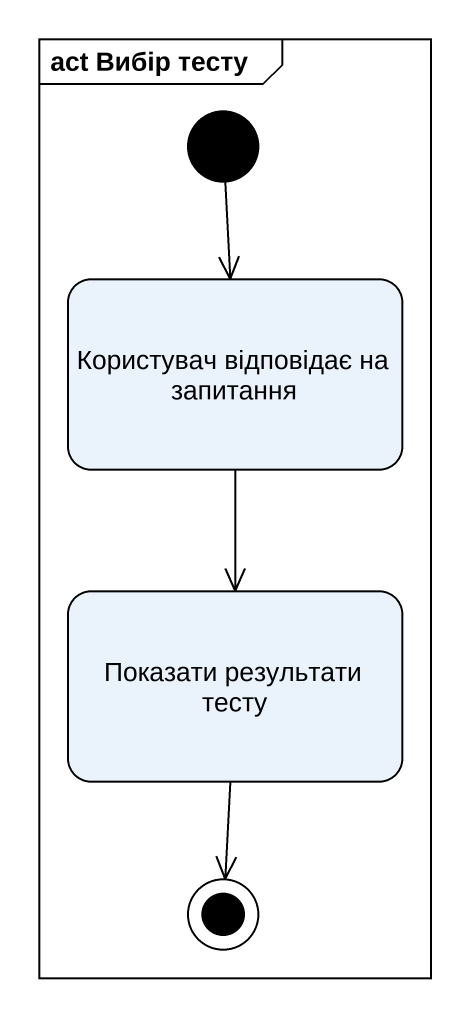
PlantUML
@startuml
mainframe act Вибір тесту
hide empty description
state "Користувач відповідає на запитання" as Користувач_відповідає_на
state "Показати результати тесту" as Показати_результати_тесту
[*] --> Користувач_відповідає_на
Користувач_відповідає_на --> Показати_результати_тесту
Показати_результати_тесту --> [*]
@enduml
